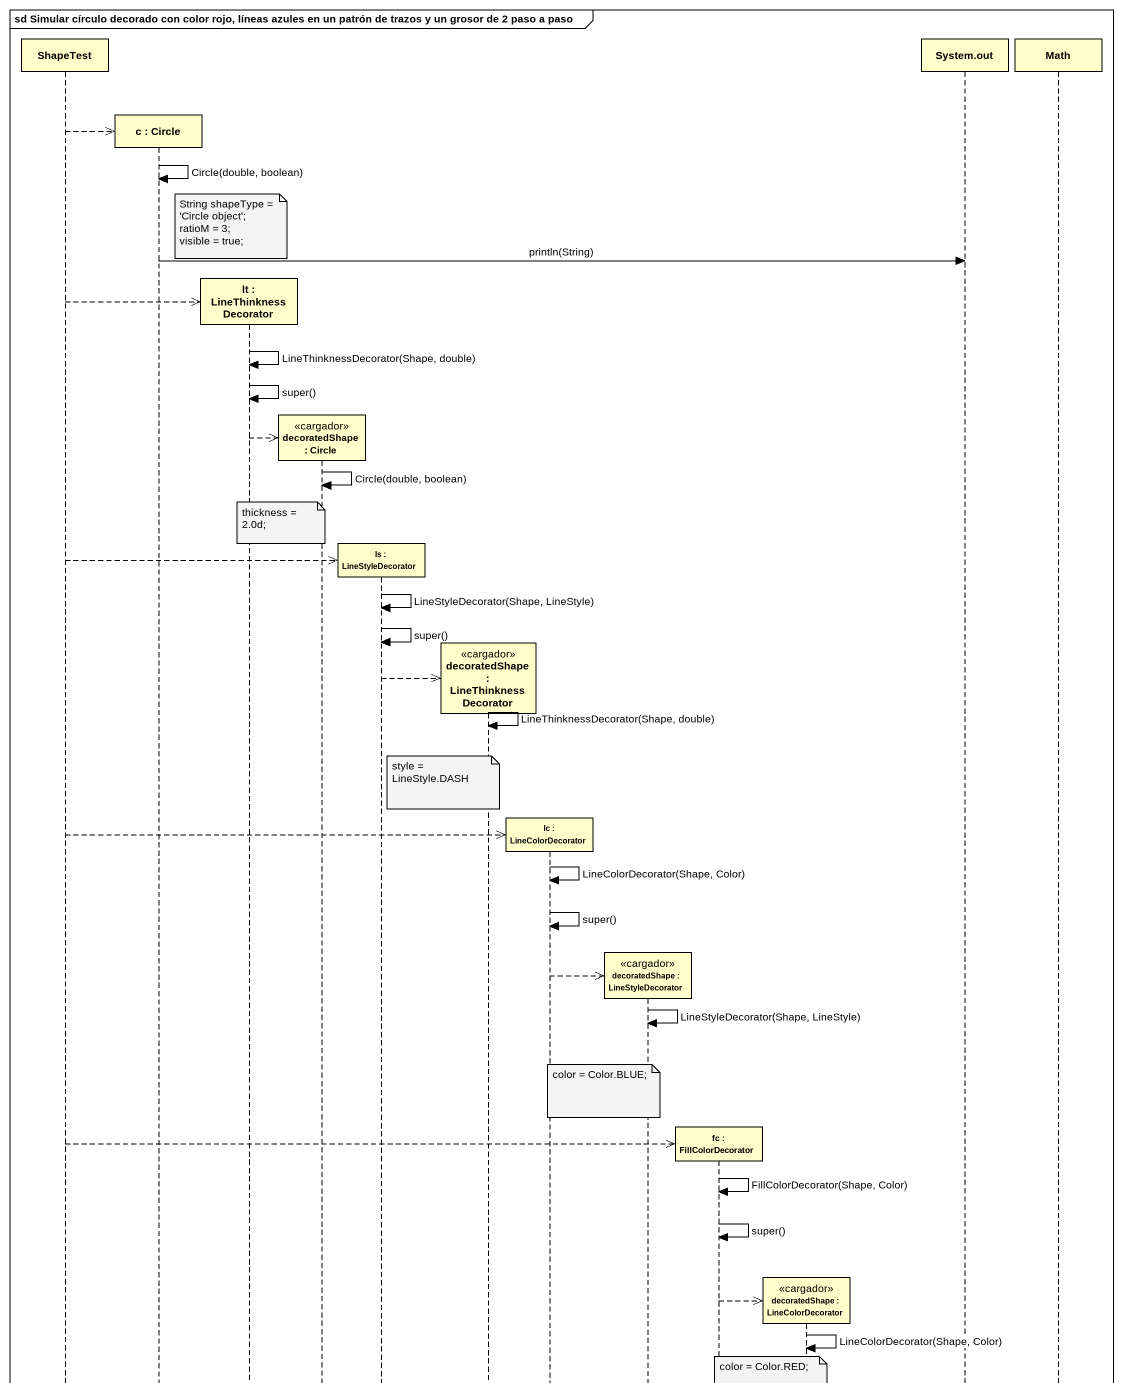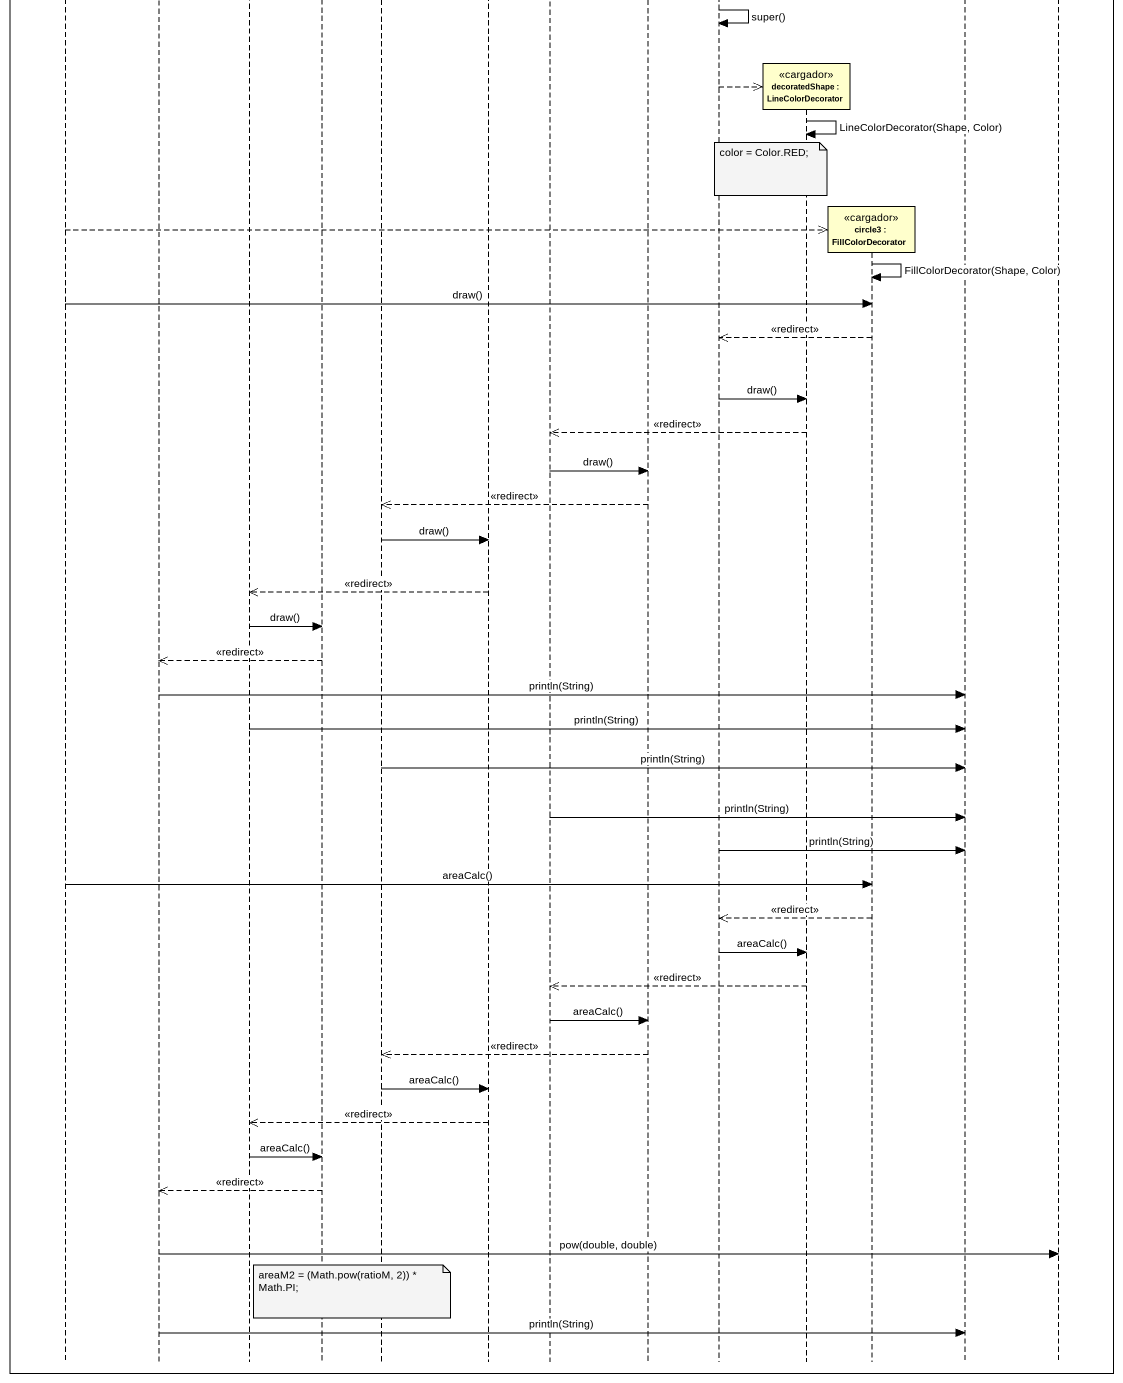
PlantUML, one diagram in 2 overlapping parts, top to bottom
@startuml
mainframe sd Simular círculo decorado con color rojo, líneas azules en un patrón de trazos y un grosor de 2 paso a paso
hide footbox
participant ShapeTest
participant "c : Circle" as c
participant "lt : LineThinknessDecorator" as lt
participant "decoratedShape : Circle" as decoratedShape <<cargador>>
participant "ls : LineStyleDecorator" as ls
participant "decoratedShape : LineThinknessDecorator" as decoratedShape_2 <<cargador>>
participant "lc : LineColorDecorator" as lc
participant "decoratedShape : LineStyleDecorator" as decoratedShape_3 <<cargador>>
participant "fc : FillColorDecorator" as fc
participant "decoratedShape : LineColorDecorator" as decoratedShape_4 <<cargador>>
participant "circle3 : FillColorDecorator" as circle3 <<cargador>>
participant "System.out" as System_out
participant Math

ShapeTest -->> c **
c -> c : Circle(double, boolean)
note over lt
  String shapeType = 'Circle object';
  ratioM = 3;
  visible = true;
end note
c -> System_out : println(String)
ShapeTest -->> lt **
lt -> lt : LineThinknessDecorator(Shape, double)
lt -> lt : super()
lt -->> decoratedShape **
decoratedShape -> decoratedShape : Circle(double, boolean)
note over lt : thickness = 2.0d;
ShapeTest -->> ls **
ls -> ls : LineStyleDecorator(Shape, LineStyle)
ls -> ls : super()
ls -->> decoratedShape_2 **
decoratedShape_2 -> decoratedShape_2 : LineThinknessDecorator(Shape, double)
note over decoratedShape_2 : style = LineStyle.DASH
ShapeTest -->> lc **
lc -> lc : LineColorDecorator(Shape, Color)
lc -> lc : super()
lc -->> decoratedShape_3 **
decoratedShape_3 -> decoratedShape_3 : LineStyleDecorator(Shape, LineStyle)
note over decoratedShape_3 : color = Color.BLUE;
ShapeTest -->> fc **
fc -> fc : FillColorDecorator(Shape, Color)
fc -> fc : super()
fc -->> decoratedShape_4 **
decoratedShape_4 -> decoratedShape_4 : LineColorDecorator(Shape, Color)
note over decoratedShape_4 : color = Color.RED;
ShapeTest -->> circle3 **
circle3 -> circle3 : FillColorDecorator(Shape, Color)
ShapeTest -> circle3 : draw()
circle3 -->> fc : <<redirect>>
fc -> decoratedShape_4 : draw()
decoratedShape_4 -->> lc : <<redirect>>
lc -> decoratedShape_3 : draw()
decoratedShape_3 -->> ls : <<redirect>>
ls -> decoratedShape_2 : draw()
decoratedShape_2 -->> lt : <<redirect>>
lt -> decoratedShape : draw()
decoratedShape -->> c : <<redirect>>
c -> System_out : println(String)
lt -> System_out : println(String)
ls -> System_out : println(String)
lc -> System_out : println(String)
fc -> System_out : println(String)
ShapeTest -> circle3 : areaCalc()
circle3 -->> fc : <<redirect>>
fc -> decoratedShape_4 : areaCalc()
decoratedShape_4 -->> lc : <<redirect>>
lc -> decoratedShape_3 : areaCalc()
decoratedShape_3 -->> ls : <<redirect>>
ls -> decoratedShape_2 : areaCalc()
decoratedShape_2 -->> lt : <<redirect>>
lt -> decoratedShape : areaCalc()
decoratedShape -->> c : <<redirect>>
c -> Math : pow(double, double)
note over ls : areaM2 = (Math.pow(ratioM, 2)) * Math.PI;
c -> System_out : println(String)
@enduml
